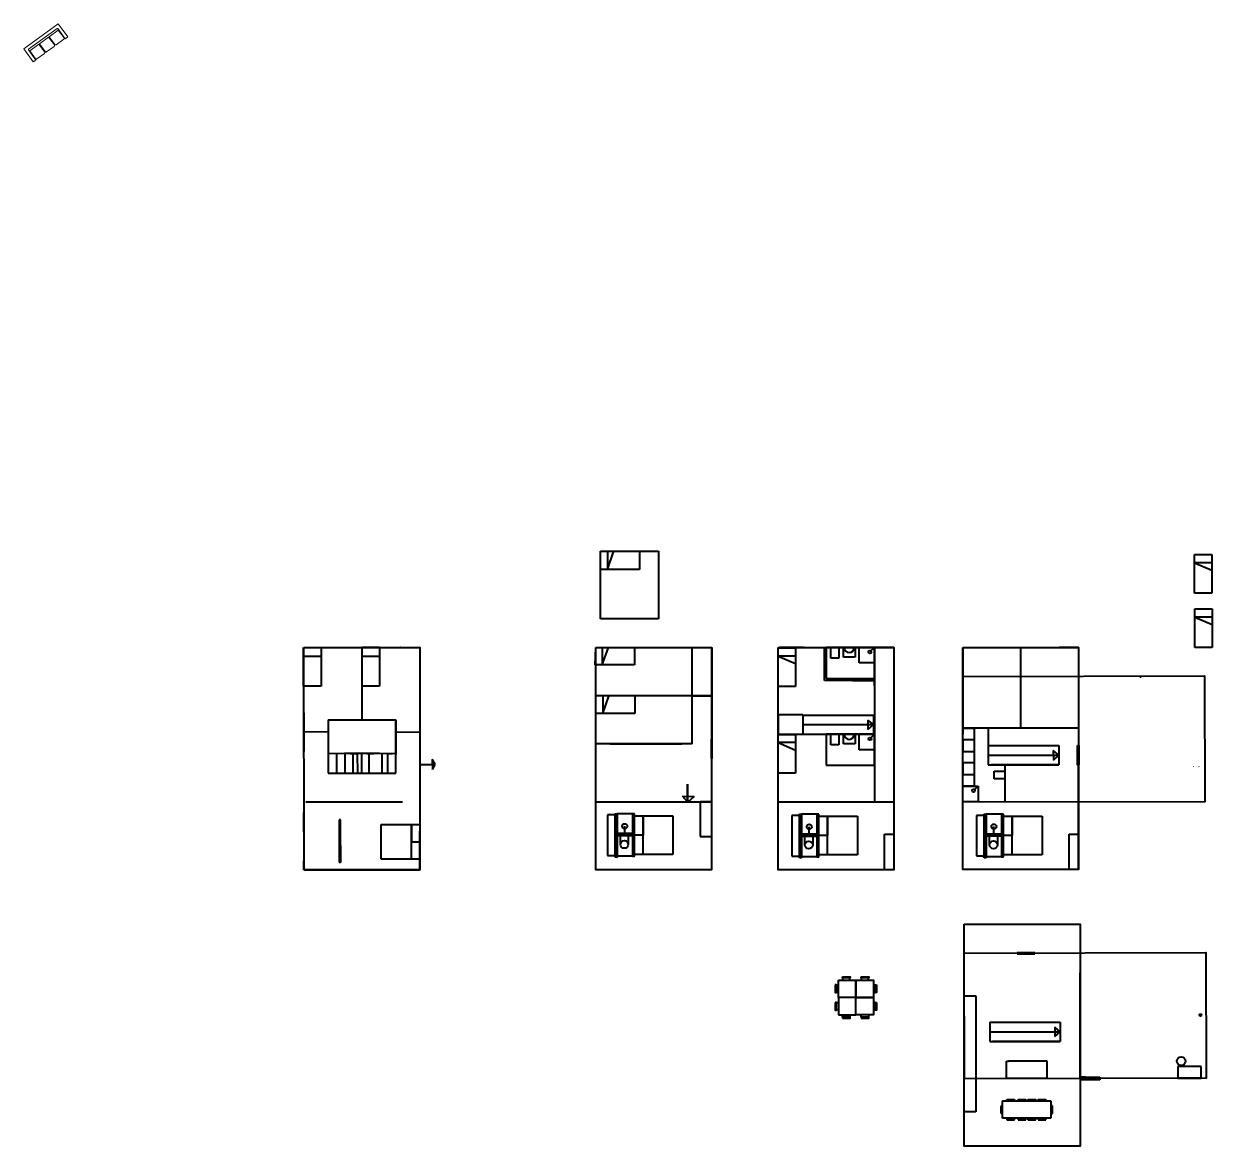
# Model space of a CAD drawing. Header units: inches. Extents: x -422522 to 22891, y -2973 to 414515.
# Drawn here: x 5489 to 11634, y 2492 to 8297 of the extents above; entities that cross this region are included whole.
import ezdxf

# ---------------------------------------------------------------- set-up
doc = ezdxf.new("R2010")
doc.units = ezdxf.units.IN
doc.header["$MEASUREMENT"] = 0
doc.layers.get('0').update_dxf_attribs({"lineweight": 40})
doc.layers.add('ARREDAMENTO', color=8, linetype='Continuous', lineweight=13)
doc.layers.add('PROIEZIONI_projections', color=145, linetype='Continuous', lineweight=13)

# ---------------------------------------------------------------- blocks, each defined once
blk = doc.blocks.new('divano')
at = {"layer": 'ARREDAMENTO'}
for p, q in [((11211.6, 4562.5), (11211.6, 4478.4)), ((11432.1, 4562.5), (11211.6, 4562.5)), ((11432.1, 4478.4), (11432.1, 4562.5)), ((11228.4, 4543.5), (11228.4, 4478.4)), ((11413.2, 4545.6), (11230.5, 4545.6)), ((11289.3, 4536.2), (11230.5, 4536.2)), ((11230.5, 4536.2), (11230.5, 4485.8)), ((11289.3, 4485.8), (11289.3, 4536.2)), ((11292.4, 4536.2), (11292.4, 4485.8)), ((11351.3, 4536.2), (11292.4, 4536.2)), ((11351.3, 4485.8), (11351.3, 4536.2)), ((11354.4, 4485.8), (11354.4, 4536.2)), ((11354.4, 4536.2), (11413.2, 4536.2)), ((11413.2, 4536.2), (11413.2, 4485.8)), ((11415.3, 4478.4), (11415.3, 4543.5)), ((11211.6, 4478.4), (11228.4, 4478.4)), ((11235.7, 4480.5), (11284, 4480.5)), ((11297.7, 4480.5), (11346, 4480.5)), ((11408, 4480.5), (11359.7, 4480.5)), ((11415.3, 4478.4), (11432.1, 4478.4))]:
    blk.add_line(p, q, dxfattribs=at)
for centre, radius, start, end in [((11230.5, 4543.5), 2.1, 90, 180), ((11413.2, 4543.5), 2.1, 0, 90), ((11235.7, 4485.8), 5.25, 180, 270), ((11284, 4485.8), 5.25, 270, 0), ((11297.7, 4485.8), 5.25, 180, 270), ((11346, 4485.8), 5.25, 270, 0), ((11359.7, 4485.8), 5.25, 180, 270), ((11408, 4485.8), 5.25, 270, 0)]:
    blk.add_arc(centre, radius, start, end, dxfattribs=at)

msp = doc.modelspace()

# ---------------------------------------------------------------- hatches: boundary and pattern name
h = msp.add_hatch()
h.set_pattern_fill('ANSI31', color=0)
h.paths.add_polyline_path([(8556.58442, 4211.36811), (8546.58442, 4211.36811), (8546.58442, 3986.70041), (8556.58442, 3986.70041)])
h.paths.add_polyline_path([(8646.09106, 4211.43528), (8636.58442, 4211.43528), (8636.58442, 3991.48204), (8646.09106, 3991.48204)])
h.paths.add_polyline_path([(8636.58442, 4109.16198), (8556.58442, 4109.16198), (8556.58442, 4099.16198), (8636.58442, 4099.16198)])
h = msp.add_hatch()
h.set_pattern_fill('ANSI31', color=0)
h.set_pattern_definition([(45, (953.74157, -2.58261), (-0.0883883476, 0.0883883476), [])])
h.paths.add_polyline_path([(9510.32599, 4208.78549), (9500.32599, 4208.78549), (9500.32599, 3984.1178), (9510.32599, 3984.1178)])
h.paths.add_polyline_path([(9599.83263, 4208.85267), (9590.32599, 4208.85267), (9590.32599, 3988.89943), (9599.83263, 3988.89943)])
h.paths.add_polyline_path([(9590.32599, 4106.57937), (9510.32599, 4106.57937), (9510.32599, 4096.57937), (9590.32599, 4096.57937)])
h = msp.add_hatch()
h.set_pattern_fill('ANSI31', color=0)
h.set_pattern_definition([(45, (1908.54753, -2.28017), (-0.0883883476, 0.0883883476), [])])
h.paths.add_polyline_path([(10465.13194, 4209.08794), (10455.13194, 4209.08794), (10455.13194, 3984.42024), (10465.13194, 3984.42024)])
h.paths.add_polyline_path([(10554.63858, 4209.15511), (10545.13194, 4209.15511), (10545.13194, 3989.20187), (10554.63858, 3989.20187)])
h.paths.add_polyline_path([(10545.13194, 4106.88181), (10465.13194, 4106.88181), (10465.13194, 4096.88181), (10545.13194, 4096.88181)])

# ---------------------------------------------------------------- linework, layer by layer
for p, q in [((8470.45469, 5570.48986), (8770.45469, 5570.48986)), ((8470.45469, 5220.48986), (8470.45469, 5570.48986)), ((8506.85327, 5565.35138), (8506.85327, 5475.35138)), ((8506.85327, 5475.35138), (8538.96965, 5565.35138)), ((8672.59579, 5565.35138), (8672.59579, 5475.35138)), ((8770.45469, 5570.48986), (8770.45469, 5220.48986)), ((11542.42026, 5552.45748), (11632.42026, 5552.45748)), ((11542.42026, 5352.45748), (11542.42026, 5552.45748)), ((11632.42026, 5552.45748), (11632.42026, 5352.45748)), ((8672.59579, 5475.35138), (8470.45467, 5475.35138)), ((11632.42026, 5509.99512), (11542.42026, 5509.99512)), ((11542.42026, 5509.99512), (11632.42026, 5471.06884)), ((11632.42026, 5352.45748), (11542.42026, 5352.45748)), ((11544.33354, 5271.48691), (11634.33354, 5271.48691)), ((11544.33354, 5071.48691), (11544.33354, 5271.48691)), ((11634.33354, 5229.02456), (11544.33354, 5229.02456)), ((11544.33354, 5229.02456), (11634.33354, 5190.09827)), ((11634.33354, 5271.48691), (11634.33354, 5071.48691)), ((8770.45469, 5220.48986), (8470.45469, 5220.48986)), ((6935.91814, 4870.98107), (6935.91814, 5070.77344)), ((6937.70459, 5070.82543), (7537.70459, 5070.82543)), ((7025.91814, 5070.98107), (7025.91814, 4870.98107)), ((7237.70459, 5070.82543), (7237.43016, 4697.29532)), ((7328.85052, 5070.98108), (7237.70461, 5070.95196)), ((7328.85052, 5070.98108), (7328.85052, 4870.98108)), ((7436.34836, 5071.01528), (7435.44836, 5071.01528)), ((7437.24836, 5071.01528), (7436.34836, 5071.01528)), ((7437.24836, 5071.01528), (7537.24836, 5071.01528)), ((7537.24836, 5071.01528), (7537.24836, 3983.53999)), ((7537.70459, 5070.82543), (7537.26611, 3921.97833)), ((7538.07165, 3921.78845), (7538.07165, 5071.78845)), ((8444.16864, 4981.16079), (8446.30976, 5071.16079)), ((8446.30976, 5071.16079), (8646.30976, 5071.16079)), ((8446.30976, 5071.16079), (8480.56724, 5071.16079)), ((8480.56724, 5071.16079), (8480.56724, 4981.16079)), ((8480.56724, 4981.16079), (8512.68362, 5071.16079)), ((8646.30976, 5071.16079), (8646.30976, 4981.16079)), ((8945.84476, 4573.46723), (8945.97407, 5071.03093)), ((8945.84476, 4573.46723), (8945.96807, 5047.93368)), ((9045.85358, 5071.19499), (9045.85358, 3983.71971)), ((9046.3098, 5071.00515), (9045.87132, 3922.15804)), ((9389.23596, 5069.24367), (9479.23596, 5069.24367)), ((9389.23596, 4869.24367), (9389.23596, 5069.24367)), ((9523.73412, 5071.14471), (9395.90205, 5071.10387)), ((9479.23596, 5069.24367), (9479.23596, 4869.24367)), ((9523.71518, 5071.30364), (9888.71518, 5071.30364)), ((9628.71518, 4901.29755), (9628.71518, 5071.30364)), ((9638.71518, 5071.30364), (9638.71518, 4911.30364)), ((9888.71518, 5071.30364), (9638.71518, 5071.30364)), ((9662.97792, 5016.30364), (9662.97792, 5071.30364)), ((9666.1614, 5071.30364), (9706.1614, 5071.30364)), ((9702.97792, 5071.30364), (9702.97792, 5016.30364)), ((9727.49472, 5071.30364), (9787.49472, 5071.30364)), ((9727.49472, 5021.30364), (9727.49472, 5071.30364)), ((9787.49472, 5071.30364), (9787.49472, 5021.30364)), ((9808.71518, 5071.30364), (9888.71518, 5071.30364)), ((9808.71518, 4991.30364), (9808.71518, 5071.30364)), ((9888.71518, 5071.30364), (9864.56507, 5048.22018)), ((9988.71518, 5071.30364), (9888.71518, 5071.30364)), ((9888.71518, 5071.30364), (9888.71518, 4991.30364)), ((9888.71518, 4911.30364), (9888.71518, 5071.30364)), ((9888.7185, 4873.13703), (9888.7185, 5071.30364)), ((9888.7185, 5071.30364), (9888.7185, 4873.13703)), ((9888.77001, 5071.32962), (9888.72776, 4273.88297)), ((10343.97731, 5071.7619), (10343.97731, 4671.7619)), ((10643.74922, 5071.68399), (10643.6408, 4654.50728)), ((10943.52114, 5071.60609), (10843.52114, 5071.60609)), ((10943.53888, 3922.75916), (10943.83746, 5071.606)), ((11634.33354, 5071.48691), (11544.33354, 5071.48691)), ((7025.91814, 5025.12566), (6935.91814, 5025.12566)), ((7328.85052, 5025.12567), (7238.85052, 5025.12567)), ((8646.30976, 4981.16079), (8444.16864, 4981.16079)), ((9479.23596, 5026.78131), (9389.23596, 5026.78131)), ((9389.23596, 5026.78131), (9479.23596, 4987.85502)), ((9702.97792, 5016.30364), (9662.97792, 5016.30364)), ((9787.49472, 5021.30364), (9727.49472, 5021.30364)), ((9888.71518, 4991.30364), (9808.71518, 4991.30364)), ((7025.91814, 4870.98107), (6935.91814, 4870.98107)), ((7328.85052, 4870.98108), (7238.85052, 4870.98108)), ((9479.23596, 4869.24367), (9389.23596, 4869.24367)), ((9638.71518, 4901.29755), (9628.71518, 4901.29755)), ((9638.71518, 4911.30364), (9888.71518, 4911.30364)), ((9888.761, 4901.29755), (9638.71518, 4901.29755)), ((9763.71518, 4911.30364), (9773.71518, 4911.30364)), ((9773.71518, 4911.30364), (9773.71518, 4901.30364)), ((9773.71518, 4901.30364), (9888.761, 4901.29755)), ((8945.90942, 4822.24908), (8446.38932, 4822.08951)), ((8482.81737, 4819.84893), (8482.81737, 4729.84893)), ((8482.81737, 4729.84893), (8514.93374, 4819.84893)), ((8648.55988, 4819.84893), (8648.55988, 4729.84893)), ((6938.9584, 4533.07414), (6938.9584, 4732.86651)), ((7063.44269, 4697.29532), (7063.44269, 4522.64821)), ((7063.44269, 4697.29532), (7411.41764, 4697.29532)), ((7063.44269, 4697.29532), (7363.44269, 4697.29532)), ((7363.44269, 4697.29532), (7393.44269, 4697.29532)), ((7393.44269, 4697.29532), (7413.44269, 4697.29532)), ((7411.41764, 4697.29532), (7411.41764, 4522.64821)), ((7413.44269, 4697.29532), (7413.44269, 4517.29532)), ((8648.55988, 4729.84893), (8446.41877, 4729.84893)), ((9517.07982, 4722.48756), (9389.28285, 4722.44674)), ((9389.28285, 4722.44674), (9389.28285, 4622.44674)), ((9517.07982, 4722.48756), (9517.07982, 4622.67904)), ((9517.07982, 4672.5833), (9882.06087, 4672.74224)), ((9517.07983, 4722.30836), (9882.06081, 4722.21351)), ((9882.06087, 4672.74224), (9852.97546, 4696.27477)), ((9852.97546, 4696.27477), (9854.03427, 4647.61789)), ((9854.03427, 4647.61789), (9882.06087, 4672.74224)), ((9882.06087, 4722.6465), (9882.06087, 4622.83798)), ((9888.74889, 4672.60629), (9888.74889, 4722.60629)), ((10344.08881, 4722.74918), (10344.08881, 4622.74918)), ((7063.44269, 4634.53187), (6938.9584, 4632.97033)), ((7411.41764, 4634.53187), (7537.53804, 4634.44796)), ((9389.28285, 4622.44674), (9888.74623, 4622.42028)), ((9389.37878, 4622.15744), (9479.37878, 4622.15744)), ((9389.37878, 4422.15744), (9389.37878, 4622.15744)), ((9479.37878, 4622.15744), (9479.37878, 4422.15744)), ((9517.07983, 4622.90787), (9882.06089, 4622.67905)), ((9638.74623, 4622.42028), (9638.74623, 4462.42028)), ((9888.74623, 4622.42028), (9638.74623, 4622.42028)), ((9663.00897, 4567.42028), (9663.00897, 4622.42028)), ((9666.19245, 4622.42028), (9706.19245, 4622.42028)), ((9703.00897, 4622.42028), (9703.00897, 4567.42028)), ((9727.52577, 4622.42028), (9787.52577, 4622.42028)), ((9727.52577, 4572.42028), (9727.52577, 4622.42028)), ((9787.52577, 4622.42028), (9787.52577, 4572.42028)), ((9808.74623, 4622.42028), (9888.74623, 4622.42028)), ((9808.74623, 4542.42028), (9808.74623, 4622.42028)), ((9888.74623, 4622.42028), (9864.59612, 4599.33681)), ((9888.74623, 4622.42028), (9888.74623, 4542.42028)), ((9888.74623, 4462.42028), (9888.74623, 4622.42028)), ((10943.52603, 4654.51191), (10344.07872, 4654.32041)), ((10344.07872, 4654.32041), (10384.07872, 4654.32041)), ((10384.07872, 4654.32041), (10404.07872, 4654.32041)), ((10404.07872, 4654.32041), (10404.07872, 4354.1777)), ((10404.07872, 4654.32041), (10404.07872, 4594.32041)), ((10476.29768, 4654.72997), (10476.29768, 4464.80375)), ((10943.52603, 4654.51191), (10941.52603, 4654.51191)), ((8945.84477, 4573.49322), (8446.45261, 4573.27575)), ((8521.45261, 4573.27575), (8891.45261, 4573.27575)), ((9045.85358, 4496.56448), (9045.85358, 4596.56448)), ((9479.37878, 4579.69508), (9389.37878, 4579.69508)), ((9389.37878, 4579.69508), (9479.37878, 4540.76879)), ((9703.00897, 4567.42028), (9663.00897, 4567.42028)), ((9787.52577, 4572.42028), (9727.52577, 4572.42028)), ((10404.07872, 4594.32041), (10344.12984, 4594.30126)), ((10344.12984, 4594.30126), (10344.12984, 4534.30126)), ((10476.00654, 4564.38439), (10476.00654, 4464.57586)), ((10476.00656, 4564.20518), (10840.98754, 4564.11033)), ((10840.9876, 4564.54332), (10840.9876, 4464.7348)), ((7412.71208, 4522.21136), (7062.71208, 4522.64821)), ((7062.71208, 4522.21136), (7062.71208, 4422.21136)), ((7105.21063, 4522.21136), (7105.21063, 4422.21136)), ((7327.70459, 4522.64821), (7147.70459, 4522.64821)), ((7150.85729, 4422.21136), (7150.85729, 4522.21136)), ((7176.31777, 4522.64821), (7215.66826, 4522.64821)), ((7190.20778, 4522.21136), (7190.20778, 4422.21136)), ((7212.2441, 4522.21136), (7213.95993, 4422.21136)), ((7237.71208, 4422.21136), (7237.71208, 4522.21136)), ((7263.17257, 4522.64821), (7299.0914, 4522.64821)), ((7273.63092, 4522.21136), (7273.63092, 4422.21136)), ((7341.31381, 4422.21136), (7341.31381, 4522.21136)), ((7366.77429, 4522.64821), (7395.10669, 4522.64821)), ((7369.6462, 4522.21136), (7369.6462, 4422.21136)), ((7412.71208, 4422.21136), (7412.71208, 4522.21136)), ((7615.55762, 4466.942), (7600.29505, 4493.0224)), ((7600.29505, 4493.0224), (7603.1402, 4439.96528)), ((9888.74623, 4542.42028), (9808.74623, 4542.42028)), ((10344.12984, 4534.30126), (10404.07872, 4534.30126)), ((10404.07872, 4534.30126), (10404.07872, 4474.30126)), ((10476.00654, 4514.48013), (10840.9876, 4514.63906)), ((10840.9876, 4514.63906), (10811.90218, 4538.17159)), ((10811.90218, 4538.17159), (10812.96099, 4489.51471)), ((10812.96099, 4489.51471), (10840.9876, 4514.63906)), ((7537.24836, 4466.942), (7615.55762, 4466.942)), ((7603.1402, 4439.96528), (7615.55762, 4466.942)), ((8446.56445, 4273.87526), (8446.56445, 4473.87526)), ((9638.74623, 4462.42028), (9888.74623, 4462.42028)), ((10404.07872, 4474.30126), (10344.16818, 4474.28212)), ((10344.16818, 4474.28212), (10344.16818, 4414.28212)), ((10476.00654, 4464.57586), (10561.10592, 4464.75134)), ((10476.00656, 4464.80469), (10840.98762, 4464.57587)), ((10476.29768, 4464.80375), (10561.39706, 4464.52952)), ((10479.30786, 4464.66515), (10519.30786, 4464.66515)), ((10840.9876, 4464.7348), (10490.9876, 4464.7348)), ((10506.39732, 4391.95244), (10506.39732, 4431.95244)), ((10506.39732, 4431.95244), (10561.39732, 4431.95244)), ((10561.39706, 4464.52952), (10561.3986, 4274.18106)), ((7062.71208, 4422.21136), (7412.71208, 4422.21136)), ((7105.21063, 4422.21136), (7150.85729, 4422.21136)), ((7190.20778, 4422.21136), (7237.71208, 4422.21136)), ((7273.63092, 4422.21136), (7341.31381, 4422.21136)), ((8920.97061, 4273.87526), (8920.97061, 4364.08639)), ((8920.97061, 4364.08639), (8920.97061, 4273.87526)), ((9479.37878, 4422.15744), (9389.37878, 4422.15744)), ((10344.16818, 4414.28212), (10404.07872, 4414.28212)), ((10404.07872, 4414.28212), (10404.07872, 4354.28212)), ((10561.39732, 4391.95244), (10506.39732, 4391.95244)), ((8920.97061, 4273.87526), (8895.26416, 4303.47926)), ((8895.26416, 4303.47926), (8955.93138, 4301.42478)), ((10404.07872, 4354.28212), (10344.23209, 4354.1777)), ((10344.23209, 4354.1777), (10424.23209, 4354.1777)), ((10344.23209, 4274.1777), (10344.23209, 4354.1777)), ((10424.23209, 4354.1777), (10400.08199, 4331.09424)), ((10424.23209, 4354.1777), (10424.23209, 4274.1777)), ((7447.83154, 4271.2309), (6947.83158, 4271.04088)), ((7537.26611, 4271.97833), (7537.26611, 3921.97833)), ((8446.56445, 4273.87526), (9045.85358, 4273.87526)), ((8955.93138, 4301.42478), (8922.36096, 4272.27411)), ((9045.85358, 4273.87526), (8985.85358, 4273.87526)), ((8985.85358, 4273.87526), (8985.85358, 4093.87526)), ((9389.42615, 4273.87526), (9988.7275, 4273.88452)), ((10424.23209, 4274.1777), (10344.23209, 4274.1777)), ((10344.2321, 4274.1777), (10943.53345, 4274.18696)), ((6937.61032, 4118.48859), (6937.61032, 4218.48859)), ((7126.41926, 4180.02044), (7119.09345, 4180.02044)), ((7119.09345, 4180.02044), (7119.09345, 3961.34785)), ((7126.41926, 3959.71208), (7126.41926, 4180.02044)), ((8546.58442, 4205.61717), (8506.58442, 4205.61717)), ((8546.58442, 4205.61717), (8506.58442, 4205.61717)), ((8506.58442, 4205.61717), (8506.58442, 3995.77989)), ((8546.58442, 3986.70041), (8546.58442, 4211.36811)), ((8546.58442, 4211.36811), (8556.58442, 4211.36811)), ((8636.58442, 4211.62354), (8556.58442, 4211.62354)), ((8556.58442, 4211.62354), (8556.58442, 3986.70041)), ((8636.58442, 4211.62354), (8636.58442, 3991.48204)), ((8636.58442, 4211.62354), (8646.58442, 4211.62354)), ((8646.09106, 4211.43528), (8636.58442, 4211.43528)), ((8645.93289, 4201.45866), (8845.93289, 4201.45866)), ((8646.09106, 3991.48204), (8646.09106, 4211.43528)), ((8691.15099, 4001.45866), (8691.15099, 4201.45866)), ((8691.15099, 4201.45866), (8691.15099, 4101.45866)), ((8845.93289, 4201.45866), (8845.93289, 4001.45866)), ((9045.93289, 4183.46984), (9045.93289, 3983.46984)), ((9500.32599, 4203.03456), (9460.32599, 4203.03456)), ((9500.32599, 4203.03456), (9460.32599, 4203.03456)), ((9460.32599, 4203.03456), (9460.32599, 3993.19728)), ((9500.32599, 3984.1178), (9500.32599, 4208.78549)), ((9500.32599, 4208.78549), (9510.32599, 4208.78549)), ((9590.32599, 4209.04093), (9510.32599, 4209.04093)), ((9510.32599, 4209.04093), (9510.32599, 3984.1178)), ((9590.32599, 4209.04093), (9590.32599, 3988.89943)), ((9590.32599, 4209.04093), (9600.32599, 4209.04093)), ((9599.83263, 4208.85267), (9590.32599, 4208.85267)), ((9599.67446, 4198.87605), (9799.67446, 4198.87605)), ((9599.83263, 3988.89943), (9599.83263, 4208.85267)), ((9644.89256, 3998.87605), (9644.89256, 4198.87605)), ((9644.89256, 4198.87605), (9644.89256, 4098.87605)), ((9799.67446, 4198.87605), (9799.67446, 3998.87605)), ((10455.13194, 4203.337), (10415.13194, 4203.337)), ((10455.13194, 4203.337), (10415.13194, 4203.337)), ((10415.13194, 4203.337), (10415.13194, 3993.49973)), ((10455.13194, 3984.42024), (10455.13194, 4209.08794)), ((10455.13194, 4209.08794), (10465.13194, 4209.08794)), ((10545.13194, 4209.34338), (10465.13194, 4209.34338)), ((10465.13194, 4209.34338), (10465.13194, 3984.42024)), ((10545.13194, 4209.34338), (10545.13194, 3989.20187)), ((10545.13194, 4209.34338), (10555.13194, 4209.34338)), ((10554.63858, 4209.15511), (10545.13194, 4209.15511)), ((10554.48042, 4199.17849), (10754.48042, 4199.17849)), ((10554.63858, 3989.20187), (10554.63858, 4209.15511)), ((10599.69852, 3999.17849), (10599.69852, 4199.17849)), ((10599.69852, 4199.17849), (10599.69852, 4099.17849)), ((10754.48042, 4199.17849), (10754.48042, 3999.17849)), ((7337.26611, 3976.92419), (7337.26611, 4156.92419)), ((7337.26611, 4156.92419), (7537.26611, 4156.92419)), ((7493.66428, 3976.92419), (7493.66428, 4156.92419)), ((7493.66428, 4156.92419), (7493.66428, 4066.92419)), ((7537.26611, 4156.92419), (7537.26611, 3976.92419)), ((7537.26611, 3921.97833), (7537.26611, 4121.97833)), ((8596.58442, 4109.16198), (8596.58442, 4147.29034)), ((9550.32599, 4106.57937), (9550.32599, 4144.70773)), ((10505.13194, 4106.88181), (10505.13194, 4145.01017)), ((7126.41926, 4047.21092), (7126.40444, 4086.20631)), ((7493.66428, 4066.92419), (7537.26611, 4066.92419)), ((8636.58442, 4109.16198), (8556.58442, 4109.16198)), ((8556.58442, 4099.16198), (8636.58442, 4099.16198)), ((8574.45344, 4052.99134), (8574.45344, 4099.16198)), ((8574.45344, 4099.16198), (8614.62051, 4099.16198)), ((8614.62051, 4099.16198), (8614.62051, 4052.99134)), ((8636.58442, 4099.16198), (8636.58442, 4109.16198)), ((8691.15099, 4101.45866), (8645.93289, 4101.45866)), ((8985.85358, 4093.87526), (9045.93685, 4093.85233)), ((9045.93289, 4083.46984), (9045.93289, 4083.46984)), ((9590.32599, 4106.57937), (9510.32599, 4106.57937)), ((9510.32599, 4096.57937), (9590.32599, 4096.57937)), ((9528.19501, 4050.40873), (9528.19501, 4096.57937)), ((9528.19501, 4096.57937), (9568.36208, 4096.57937)), ((9568.36208, 4096.57937), (9568.36208, 4050.40873)), ((9590.32599, 4096.57937), (9590.32599, 4106.57937)), ((9644.89256, 4098.87605), (9599.67446, 4098.87605)), ((9939.59515, 3926.45945), (9939.59515, 4106.45945)), ((9939.59515, 4106.45945), (9988.73032, 4106.45869)), ((10545.13194, 4106.88181), (10465.13194, 4106.88181)), ((10465.13194, 4096.88181), (10545.13194, 4096.88181)), ((10483.00097, 4050.71118), (10483.00097, 4096.88181)), ((10483.00097, 4096.88181), (10523.16803, 4096.88181)), ((10523.16803, 4096.88181), (10523.16803, 4050.71118)), ((10545.13194, 4096.88181), (10545.13194, 4106.88181)), ((10599.69852, 4099.17849), (10554.48042, 4099.17849)), ((10894.4011, 3926.76189), (10894.4011, 4106.76189)), ((10894.4011, 4106.76189), (10943.53627, 4106.76113)), ((7126.41926, 4047.21092), (7126.41926, 3959.71208)), ((8506.58442, 3995.77989), (8546.58442, 3995.77989)), ((8845.93289, 4001.45866), (8645.93289, 4001.45866)), ((8845.93289, 4001.45866), (8691.15099, 4001.45866)), ((9799.67446, 3998.87605), (9599.67446, 3998.87605)), ((9799.67446, 3998.87605), (9644.89256, 3998.87605)), ((10754.48042, 3999.17849), (10554.48042, 3999.17849)), ((10754.48042, 3999.17849), (10599.69852, 3999.17849)), ((6937.68508, 3921.76938), (6937.66733, 3968.48862)), ((6938.07165, 3921.78845), (6938.07165, 3971.78845)), ((7119.09345, 3961.34785), (7126.41926, 3961.34785)), ((7537.26611, 3976.92419), (7337.26611, 3976.92419)), ((7537.24836, 3968.67861), (7537.24836, 3983.53999)), ((8556.58442, 3986.70041), (8546.58442, 3986.70041)), ((8636.58442, 3991.48204), (8556.58442, 3991.48204)), ((8636.58442, 3991.48204), (8646.09106, 3991.48204)), ((9460.32599, 3993.19728), (9500.32599, 3993.19728)), ((9510.32599, 3984.1178), (9500.32599, 3984.1178)), ((9590.32599, 3988.89943), (9510.32599, 3988.89943)), ((9590.32599, 3988.89943), (9599.83263, 3988.89943)), ((10415.13194, 3993.49973), (10455.13194, 3993.49973)), ((10465.13194, 3984.42024), (10455.13194, 3984.42024)), ((10545.13194, 3989.20187), (10465.13194, 3989.20187)), ((10545.13194, 3989.20187), (10554.63858, 3989.20187)), ((6938.07165, 3921.78845), (7538.07165, 3921.78845)), ((10716.46814, 3491.97854), (10626.46814, 3491.97854)), ((10626.46814, 3491.97854), (10626.46814, 3487.69811)), ((10626.46814, 3487.69811), (10716.77708, 3487.69811)), ((10716.77708, 3487.69811), (10716.46814, 3491.97854)), ((10951.39356, 2842.46234), (10951.38511, 3389.18625)), ((9690.7744, 3325.64452), (9701.93953, 3325.64452)), ((9723.13921, 3362.82353), (9723.13921, 3351.6584)), ((9723.13921, 3351.6584), (9761.09442, 3351.6584)), ((9761.09442, 3351.6584), (9761.09442, 3362.82353)), ((9819.39879, 3362.82353), (9819.39879, 3351.6584)), ((9819.39879, 3351.6584), (9857.354, 3351.6584)), ((9857.354, 3351.6584), (9857.354, 3362.82353)), ((9893.10466, 3325.64452), (9881.93953, 3325.64452)), ((9881.93953, 3325.64452), (9881.93953, 3287.68931)), ((9701.93953, 3287.68931), (9690.7744, 3287.68931)), ((9791.93953, 3261.6584), (9701.93953, 3261.6584)), ((9701.93953, 3261.6584), (9701.93953, 3171.6584)), ((9791.93953, 3171.6584), (9791.93953, 3261.6584)), ((9881.93953, 3287.68931), (9893.10466, 3287.68931)), ((10352.29507, 3269.62328), (10412.29507, 3269.62328)), ((10412.29507, 3269.62328), (10412.29507, 2670.93431)), ((9690.7744, 3235.03703), (9701.93953, 3235.03703)), ((9701.93953, 3197.08182), (9690.7744, 3197.08182)), ((9893.10466, 3235.03703), (9881.93953, 3235.03703)), ((9881.93953, 3235.03703), (9881.93953, 3197.08182)), ((9881.93953, 3197.08182), (9893.10466, 3197.08182)), ((9701.93953, 3171.6584), (9791.93953, 3171.6584)), ((9723.13921, 3160.49328), (9723.13921, 3171.6584)), ((9761.09442, 3171.6584), (9761.09442, 3160.49328)), ((9819.39879, 3160.49328), (9819.39879, 3171.6584)), ((9857.354, 3171.6584), (9857.354, 3160.49328)), ((10848.84768, 3134.22596), (10848.84768, 3034.41743)), ((10483.86662, 3134.06702), (10483.86662, 3034.2585)), ((10483.86662, 3084.16276), (10848.84768, 3084.32169)), ((10483.86664, 3133.88782), (10848.84762, 3133.79296)), ((10848.84768, 3084.32169), (10819.76227, 3107.85422)), ((10819.76227, 3107.85422), (10820.82107, 3059.19734)), ((10820.82107, 3059.19734), (10848.84768, 3084.32169)), ((10483.86664, 3034.48732), (10848.8477, 3034.2585)), ((10848.84768, 3034.41743), (10498.84768, 3034.41743)), ((10352.09218, 2843.86034), (10352.09218, 2923.86034)), ((10570.42418, 2841.67553), (10570.42418, 2931.67553)), ((10570.42418, 2931.67553), (10580.42418, 2931.67553)), ((10780.42418, 2931.67553), (10580.42418, 2931.67553)), ((10780.42418, 2841.67553), (10780.42418, 2931.67553)), ((11576.36343, 2903.7531), (11456.36343, 2903.7531)), ((11456.36343, 2903.7531), (11456.48786, 2843.50552)), ((11576.36343, 2849.7531), (11576.36343, 2903.7531)), ((10780.42418, 2841.67553), (10570.42418, 2841.67553)), ((10978.17851, 2849.54515), (10951.39345, 2849.54474)), ((10951.39345, 2849.54474), (11053.25886, 2849.54474)), ((11053.25886, 2835.88765), (10951.39366, 2835.88765)), ((11053.25886, 2849.54474), (11053.25886, 2835.88849)), ((11456.48177, 2846.45193), (11576.36343, 2846.7531)), ((11456.48786, 2843.50552), (11576.36343, 2843.50552)), ((11576.36343, 2843.7531), (11576.36343, 2849.7531)), ((10549.87165, 2637.09852), (10549.87165, 2727.09852)), ((10549.87165, 2727.09852), (10799.87165, 2727.09852)), ((10571.60291, 2734.78811), (10611.60291, 2734.78811)), ((10571.60291, 2727.09852), (10571.60291, 2734.78811)), ((10611.60291, 2727.09852), (10571.60291, 2727.09852)), ((10611.60291, 2734.78811), (10611.60291, 2727.09852)), ((10630.68693, 2734.78811), (10670.68693, 2734.78811)), ((10630.68693, 2727.09852), (10630.68693, 2734.78811)), ((10670.68693, 2734.78811), (10670.68693, 2727.09852)), ((10681.54408, 2734.78811), (10721.54408, 2734.78811)), ((10681.54408, 2727.09852), (10681.54408, 2734.78811)), ((10721.54408, 2734.78811), (10721.54408, 2727.09852)), ((10734.64494, 2734.78811), (10774.64494, 2734.78811)), ((10734.64494, 2727.09852), (10734.64494, 2734.78811)), ((10774.64494, 2734.78811), (10774.64494, 2727.09852)), ((10799.87165, 2727.09852), (10799.87165, 2637.09852)), ((10412.29507, 2670.93431), (10352.14743, 2670.91509)), ((10542.18206, 2661.62105), (10542.18206, 2701.62105)), ((10542.18206, 2701.62105), (10549.87165, 2701.62105)), ((10549.87165, 2661.62105), (10542.18206, 2661.62105)), ((10807.56124, 2701.62105), (10799.87165, 2701.62105)), ((10799.87165, 2661.62105), (10807.56124, 2661.62105)), ((10807.56124, 2661.62105), (10807.56124, 2701.62105)), ((10799.87165, 2637.09852), (10549.87165, 2637.09852)), ((10571.60291, 2637.09852), (10571.60291, 2629.40893)), ((10571.60291, 2629.40893), (10611.60291, 2629.40893)), ((10611.60291, 2629.40893), (10611.60291, 2637.09852)), ((10630.68693, 2637.09852), (10630.68693, 2629.40893)), ((10630.68693, 2629.40893), (10670.68693, 2629.40893)), ((10670.68693, 2629.40893), (10670.68693, 2637.09852)), ((10681.54408, 2637.09852), (10681.54408, 2629.40893)), ((10681.54408, 2629.40893), (10721.54408, 2629.40893)), ((10721.54408, 2629.40893), (10721.54408, 2637.09852)), ((10734.64494, 2637.09852), (10734.64494, 2629.40893)), ((10734.64494, 2629.40893), (10774.64494, 2629.40893)), ((10774.64494, 2629.40893), (10774.64494, 2637.09852))]:
    msp.add_line(p, q)
at = {"color": 3}
for points in [[(6937.70454, 5070.98107), (7537.24836, 5070.82526), (7537.26611, 3921.97833), (6938.07165, 3921.78845)], [(8446.30976, 5071.16079), (9045.85358, 5071.00497), (9045.87132, 3922.15804), (8446.67687, 3921.96817)], [(9389.17136, 5071.45946), (9988.71518, 5071.30364), (9988.73293, 3922.45671), (9389.53847, 3922.26684)], [(10343.97731, 5071.7619), (10943.52114, 5071.60609), (10943.53888, 3922.75916), (10344.34443, 3922.56928)], [(10351.8374, 3641.44454), (10951.38122, 3641.28872), (10951.39896, 2492.44179), (10352.20451, 2492.25191)]]:
    msp.add_lwpolyline(points, close=True, dxfattribs=at)
at = {"color": 1}
for points in [[(10345.31976, 4271.54422), (10343.97731, 4921.54283), (11593.97465, 4924.12446), (11595.3171, 4274.12584)], [(10353.17984, 2841.22685), (10351.8374, 3491.22546), (11601.83473, 3493.80709), (11603.17718, 2843.80848)]]:
    msp.add_lwpolyline(points, close=True, dxfattribs=at)
for points in [[(8945.90942, 4822.24908), (9046.21487, 4822.24908), (9046.21487, 4822.28112), (8945.90942, 4822.28112)], [(10938.36993, 4564.0864), (10943.69265, 4564.0864), (10943.69265, 4464.71087), (10938.36993, 4464.71087)], [(9684.93814, 3326.71473), (9684.93814, 3287.1428), (9690.7744, 3287.1428), (9690.7744, 3326.71473)], [(9701.93953, 3351.6584), (9791.93953, 3351.6584), (9791.93953, 3261.6584), (9701.93953, 3261.6584)], [(9722.06899, 3368.6598), (9761.64093, 3368.6598), (9761.64093, 3362.82353), (9722.06899, 3362.82353)], [(9791.93953, 3351.6584), (9881.93953, 3351.6584), (9881.93953, 3261.6584), (9791.93953, 3261.6584)], [(9818.32857, 3368.6598), (9857.90051, 3368.6598), (9857.90051, 3362.82353), (9818.32857, 3362.82353)], [(9898.94092, 3326.71473), (9898.94092, 3287.1428), (9893.10466, 3287.1428), (9893.10466, 3326.71473)], [(9791.93953, 3261.6584), (9881.93953, 3261.6584), (9881.93953, 3171.6584), (9791.93953, 3171.6584)], [(9684.93814, 3236.10725), (9684.93814, 3196.53531), (9690.7744, 3196.53531), (9690.7744, 3236.10725)], [(9898.94092, 3236.10725), (9898.94092, 3196.53531), (9893.10466, 3196.53531), (9893.10466, 3236.10725)], [(9722.06899, 3154.65701), (9761.64093, 3154.65701), (9761.64093, 3160.49328), (9722.06899, 3160.49328)], [(9818.32857, 3154.65701), (9857.90051, 3154.65701), (9857.90051, 3160.49328), (9818.32857, 3160.49328)]]:
    msp.add_lwpolyline(points, close=True)
for centre, radius in [((9864.56507, 5048.22018), 7.44605), ((9864.59612, 4599.33681), 7.44605), ((10400.08199, 4331.09424), 7.44605), ((8596.58442, 4147.29034), 13.01522), ((9550.32599, 4144.70773), 13.01522), ((10505.13194, 4145.01017), 13.01522), ((8594.53697, 4052.99134), 20.08353), ((9548.27854, 4050.40873), 20.08353), ((10503.0845, 4050.71118), 20.08353), ((11574.03257, 3170.63188), 5.3372), ((11473.79965, 2932.14306), 22.05767)]:
    msp.add_circle(centre, radius)
for centre in [(9757.49472, 5071.30364), (9757.52577, 4622.42028)]:
    msp.add_arc(centre, 26.04967, 180, 0)
at = {"layer": 'ARREDAMENTO'}
for p, q in [((11266.551, 4923.39994), (11260.30622, 4923.39994)), ((11260.30622, 4917.44761), (11266.551, 4917.44761)), ((11260.30622, 4916.47446), (11266.551, 4916.47446))]:
    msp.add_line(p, q, dxfattribs=at)
at = {"layer": 'ARREDAMENTO', "linetype": 'Continuous'}
for p, q in [((11538.23038, 4455.92593, -27.27667), (11537.87786, 4454.86108, -27.27667)), ((11565.89808, 4455.92593, -27.27667), (11566.2506, 4454.86108, -27.27667))]:
    msp.add_line(p, q, dxfattribs=at)
at = {"layer": 'PROIEZIONI_projections'}
msp.add_line((11594.38578, 4718.81639), (11594.38578, 4725.06117), dxfattribs=at)

# ---------------------------------------------------------------- block references
at = {"layer": 'ARREDAMENTO', "rotation": 36}
msp.add_blockref('divano', (-899.68553, -2113.63688), dxfattribs=at)

doc.saveas('drawing.dxf')
